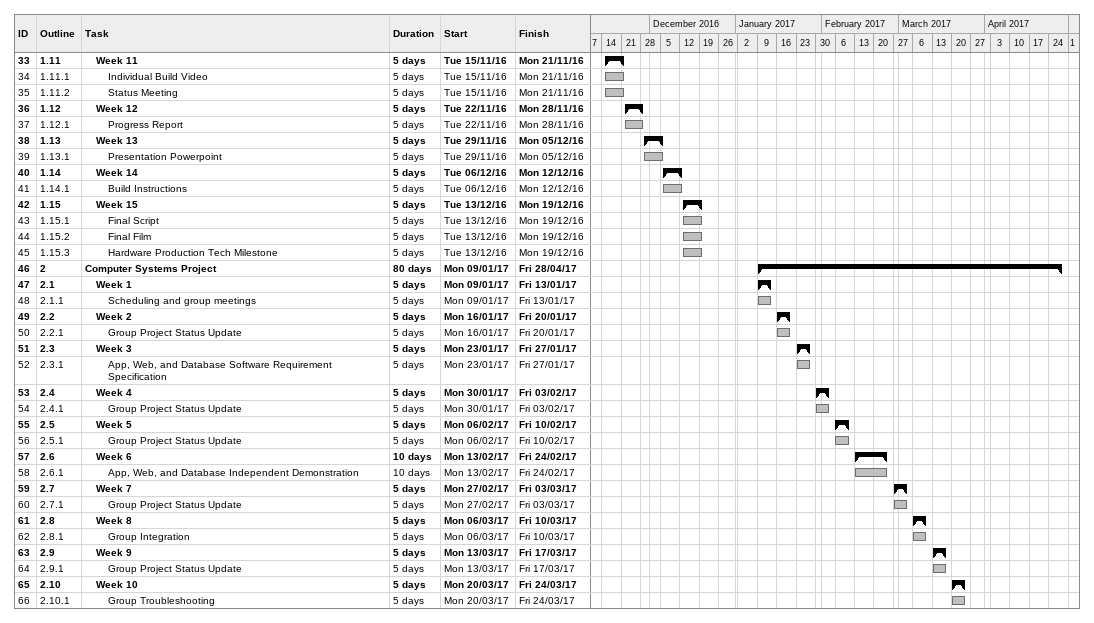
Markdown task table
| ID | WBS | Task | Duration | Start | Finish |
|---|---|---|---|---|---|
| 33 | 1.11 | **Week 11** | 5d | 2016-11-15 | 2016-11-21 |
| 34 | 1.11.1 | Individual Build Video | 5d | 2016-11-15 | 2016-11-21 |
| 35 | 1.11.2 | Status Meeting | 5d | 2016-11-15 | 2016-11-21 |
| 36 | 1.12 | **Week 12** | 5d | 2016-11-22 | 2016-11-28 |
| 37 | 1.12.1 | Progress Report | 5d | 2016-11-22 | 2016-11-28 |
| 38 | 1.13 | **Week 13** | 5d | 2016-11-29 | 2016-12-05 |
| 39 | 1.13.1 | Presentation Powerpoint | 5d | 2016-11-29 | 2016-12-05 |
| 40 | 1.14 | **Week 14** | 5d | 2016-12-06 | 2016-12-12 |
| 41 | 1.14.1 | Build Instructions | 5d | 2016-12-06 | 2016-12-12 |
| 42 | 1.15 | **Week 15** | 5d | 2016-12-13 | 2016-12-19 |
| 43 | 1.15.1 | Final Script | 5d | 2016-12-13 | 2016-12-19 |
| 44 | 1.15.2 | Final Film | 5d | 2016-12-13 | 2016-12-19 |
| 45 | 1.15.3 | Hardware Production Tech Milestone | 5d | 2016-12-13 | 2016-12-19 |
| 46 | 2 | **Computer Systems Project** | 80d | 2017-01-09 | 2017-04-28 |
| 47 | 2.1 | **Week 1** | 5d | 2017-01-09 | 2017-01-13 |
| 48 | 2.1.1 | Scheduling and group meetings | 5d | 2017-01-09 | 2017-01-13 |
| 49 | 2.2 | **Week 2** | 5d | 2017-01-16 | 2017-01-20 |
| 50 | 2.2.1 | Group Project Status Update | 5d | 2017-01-16 | 2017-01-20 |
| 51 | 2.3 | **Week 3** | 5d | 2017-01-23 | 2017-01-27 |
| 52 | 2.3.1 | App, Web, and Database Software Requirement Specification | 5d | 2017-01-23 | 2017-01-27 |
| 53 | 2.4 | **Week 4** | 5d | 2017-01-30 | 2017-02-03 |
| 54 | 2.4.1 | Group Project Status Update | 5d | 2017-01-30 | 2017-02-03 |
| 55 | 2.5 | **Week 5** | 5d | 2017-02-06 | 2017-02-10 |
| 56 | 2.5.1 | Group Project Status Update | 5d | 2017-02-06 | 2017-02-10 |
| 57 | 2.6 | **Week 6** | 10d | 2017-02-13 | 2017-02-24 |
| 58 | 2.6.1 | App, Web, and Database Independent Demonstration | 10d | 2017-02-13 | 2017-02-24 |
| 59 | 2.7 | **Week 7** | 5d | 2017-02-27 | 2017-03-03 |
| 60 | 2.7.1 | Group Project Status Update | 5d | 2017-02-27 | 2017-03-03 |
| 61 | 2.8 | **Week 8** | 5d | 2017-03-06 | 2017-03-10 |
| 62 | 2.8.1 | Group Integration | 5d | 2017-03-06 | 2017-03-10 |
| 63 | 2.9 | **Week 9** | 5d | 2017-03-13 | 2017-03-17 |
| 64 | 2.9.1 | Group Project Status Update | 5d | 2017-03-13 | 2017-03-17 |
| 65 | 2.10 | **Week 10** | 5d | 2017-03-20 | 2017-03-24 |
| 66 | 2.10.1 | Group Troubleshooting | 5d | 2017-03-20 | 2017-03-24 |
